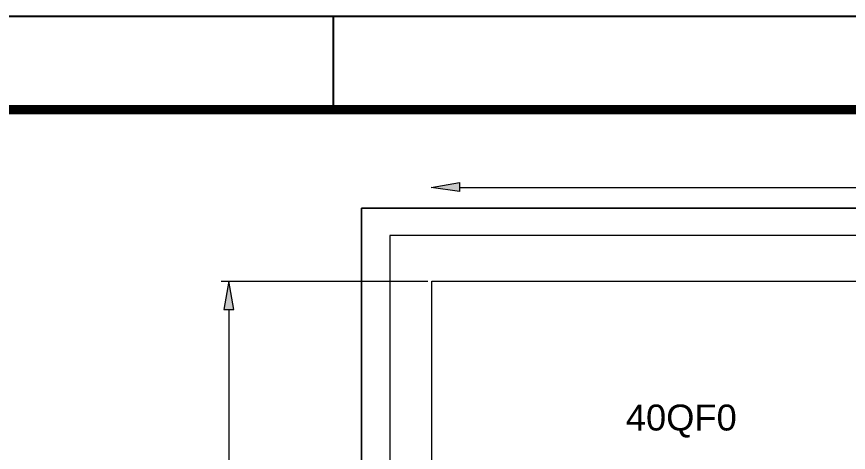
# Model space of a CAD drawing. Header units: millimetres. Extents: x 1004 to 59588, y 686 to 38112.
# Drawn here: x 43751 to 44341, y 37802 to 38112 of the extents above; entities that cross this region are included whole.
import ezdxf

# ---------------------------------------------------------------- set-up
doc = ezdxf.new("R2010")
doc.units = ezdxf.units.MM
for name, color, linetype in [('ARQ-FOLHA', 7, 'Continuous'), ('PDF11_Text', 7, 'Continuous'), ('PDF4_Geometry', 7, 'Continuous')]:
    doc.layers.add(name, color=color, linetype=linetype)
doc.styles.add('PDF Arial', font='arial.ttf')

# ---------------------------------------------------------------- blocks, each defined once
blk = doc.blocks.new('FOLHA A2')
at = {"layer": 'ARQ-FOLHA'}
for p, q in [((594, 0), (0, 0)), ((224, -10), (224, 0))]:
    blk.add_line(p, q, dxfattribs=at)
at = {"layer": 'ARQ-FOLHA', "const_width": 1}
blk.add_lwpolyline([(25, -410), (584, -410), (584, -10), (25, -10), (25, -410)], dxfattribs=at)

msp = doc.modelspace()

# ---------------------------------------------------------------- hatches: boundary and pattern name
at = {"layer": 'PDF4_Geometry', "transparency": 33554559}
for points in [[(44065.33, 37993.92), (44065.33, 37987.45), (44045.33, 37990.39), (44045.33, 37990.39)], [(43898.27, 37903.92), (43905.33, 37903.92), (43901.8, 37923.92), (43901.8, 37923.92)]]:
    msp.add_hatch(color=256, dxfattribs=at).paths.add_polyline_path(points)

# ---------------------------------------------------------------- linework, layer by layer
at = {"layer": 'PDF4_Geometry', "lineweight": 0}
for points in [[(44065.33, 37993.92), (44065.33, 37987.45), (44045.33, 37990.39)], [(44015.92, 36100.39), (44820.04, 36100.39), (44820.04, 37956.27), (44015.92, 37956.27)], [(43898.27, 37903.92), (43905.33, 37903.92), (43901.8, 37923.92)]]:
    msp.add_lwpolyline(points, close=True, dxfattribs=at)
at = {"layer": 'PDF4_Geometry', "lineweight": 18}
for points in [[(44065.33, 37990.39), (44763.57, 37990.39)], [(43896.51, 37923.92), (44042.98, 37923.92)], [(43901.8, 37903.92), (43901.8, 36148.04)]]:
    msp.add_lwpolyline(points, dxfattribs=at)
at = {"layer": 'PDF4_Geometry', "lineweight": 0}
msp.add_lwpolyline([(43995.92, 35980.39), (44840.04, 35980.39), (44840.04, 36080.39), (44840.04, 37975.69), (43995.92, 37975.69), (43995.92, 36080.39), (43995.92, 37975.69), (44840.04, 37975.69), (44840.04, 36080.39), (43995.92, 36080.39), (44840.04, 36080.39), (43995.92, 36080.39), (43995.92, 35980.39), (43995.92, 36080.39)], dxfattribs=at)
at = {"layer": 'PDF4_Geometry', "color": 7, "lineweight": 0}
msp.add_lwpolyline([(44784.16, 37923.92), (44784.16, 36128.04), (44045.92, 36128.04), (44045.92, 37923.92)], close=True, dxfattribs=at)

# ---------------------------------------------------------------- block references
at = {"layer": 'ARQ-FOLHA', "xscale": 6.595981259956956, "yscale": 6.595981259956956, "zscale": 6.595981259956956}
msp.add_blockref('FOLHA A2', (42498.59, 38111.64), dxfattribs=at)

# ---------------------------------------------------------------- texts
at = {"layer": 'PDF11_Text', "insert": (44183.34, 37812.91), "char_height": 18.422, "attachment_point": 7, "style": 'PDF Arial'}
msp.add_mtext('40QF0', dxfattribs=at)

doc.saveas('drawing.dxf')
